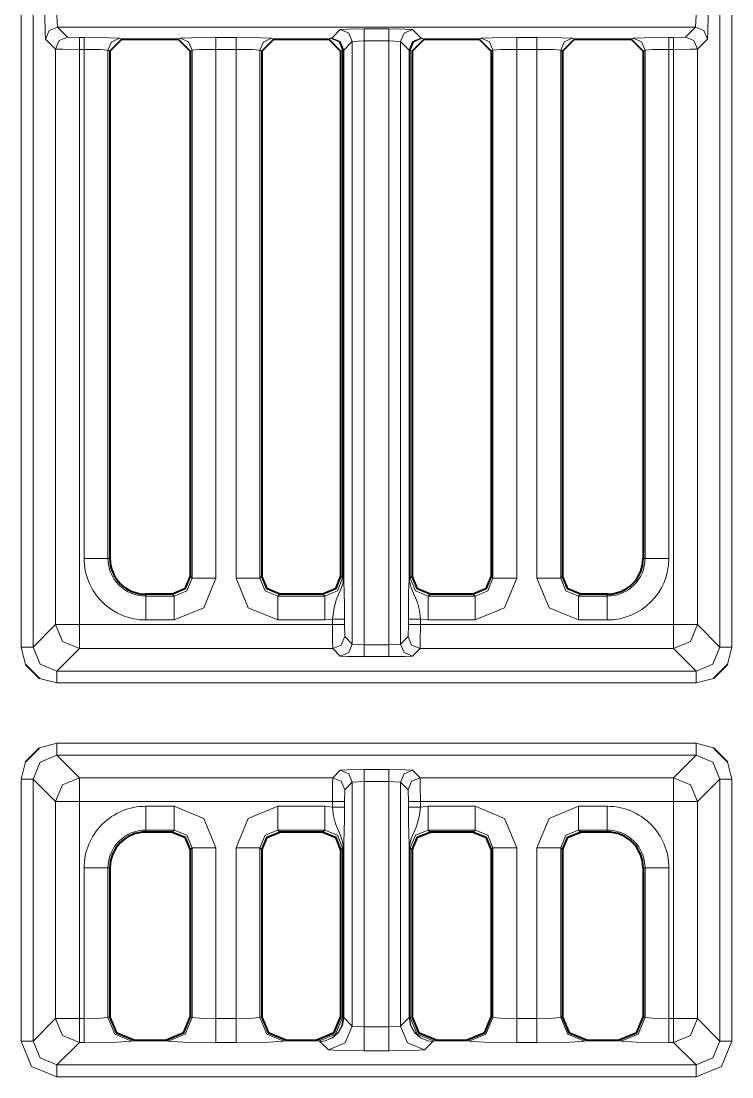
# Model space of a CAD drawing. Header units: millimetres. Extents: x 0 to 2941, y -405 to 1422.
# Drawn here: x 911.58 to 941.35, y 1128.45 to 1172.68 of the extents above; entities that cross this region are included whole.
import ezdxf

# ---------------------------------------------------------------- set-up
doc = ezdxf.new("R2010")
doc.units = ezdxf.units.MM
doc.layers.add('FINE', color=9, linetype='Continuous')
doc.layers.add('OUTLINE', color=7, linetype='Continuous')

msp = doc.modelspace()

# ---------------------------------------------------------------- linework, layer by layer
at = {"layer": 'FINE', "lineweight": 9}
for p, q in [((912.08, 1146.453), (912.08, 1201.178)), ((940.854, 1201.178), (940.854, 1146.453)), ((941.354, 1146.453), (941.354, 1201.033)), ((913.103, 1172.427), (913.078, 1172.928)), ((939.856, 1172.928), (939.83, 1172.427)), ((913.103, 1172.427), (939.83, 1172.427)), ((913.523, 1172.008), (913.103, 1172.427)), ((939.83, 1172.427), (939.41, 1172.008)), ((914.023, 1171.995), (913.523, 1172.008)), ((914.219, 1171.995), (914.023, 1171.995)), ((915.799, 1171.917), (915.717, 1171.958)), ((918.246, 1171.958), (918.164, 1171.917)), ((920.584, 1171.995), (919.743, 1171.995)), ((922.163, 1171.917), (922.082, 1171.958)), ((924.546, 1171.958), (924.464, 1171.917)), ((924.594, 1171.966), (924.546, 1171.958)), ((924.951, 1172.323), (924.594, 1171.966)), ((926.977, 1172.348), (925.951, 1172.348)), ((928.333, 1171.966), (927.976, 1172.323)), ((928.382, 1171.958), (928.333, 1171.966)), ((928.464, 1171.917), (928.382, 1171.958)), ((930.846, 1171.958), (930.764, 1171.917)), ((933.184, 1171.995), (932.344, 1171.995)), ((934.763, 1171.917), (934.681, 1171.958)), ((937.217, 1171.958), (937.135, 1171.917)), ((938.91, 1171.995), (938.715, 1171.995)), ((939.41, 1172.008), (938.91, 1171.995)), ((912.603, 1171.928), (913.023, 1171.508)), ((925.451, 1171.823), (925.951, 1171.849)), ((925.951, 1146.556), (925.951, 1171.849)), ((925.951, 1171.849), (926.977, 1171.849)), ((926.977, 1171.849), (926.977, 1146.556)), ((926.977, 1171.849), (927.476, 1171.823)), ((927.476, 1146.582), (927.476, 1171.823)), ((927.476, 1171.823), (927.833, 1171.466)), ((939.91, 1171.508), (940.33, 1171.928)), ((939.91, 1147.397), (939.91, 1171.508)), ((914.023, 1171.495), (914.219, 1171.495)), ((914.219, 1171.495), (914.219, 1150.172)), ((915.217, 1150.172), (915.217, 1171.458)), ((915.217, 1171.458), (915.299, 1171.417)), ((919.743, 1149.34), (919.743, 1171.495)), ((919.743, 1171.495), (920.584, 1171.495)), ((920.584, 1171.495), (920.584, 1149.34)), ((921.582, 1171.458), (921.664, 1171.417)), ((921.582, 1149.34), (921.582, 1171.458)), ((925.045, 1171.458), (925.077, 1171.466)), ((925.077, 1171.466), (925.077, 1149.34)), ((925.094, 1149.34), (925.094, 1171.466)), ((927.833, 1171.466), (927.833, 1149.34)), ((927.85, 1171.466), (927.882, 1171.458)), ((927.882, 1149.34), (927.882, 1171.458)), ((927.882, 1171.458), (927.964, 1171.417)), ((932.344, 1149.34), (932.344, 1171.495)), ((932.344, 1171.495), (933.184, 1171.495)), ((933.184, 1171.495), (933.184, 1149.34)), ((934.182, 1149.34), (934.182, 1171.458)), ((934.182, 1171.458), (934.264, 1171.417)), ((937.635, 1171.417), (937.716, 1171.458)), ((937.716, 1171.458), (937.716, 1150.172)), ((938.715, 1171.495), (938.91, 1171.495)), ((938.715, 1150.172), (938.715, 1171.495)), ((915.299, 1150.172), (915.217, 1150.172)), ((937.716, 1150.172), (937.635, 1150.172)), ((918.745, 1149.34), (918.664, 1149.421)), ((921.664, 1149.421), (921.582, 1149.34)), ((925.045, 1149.34), (924.964, 1149.421)), ((927.964, 1149.421), (927.882, 1149.34)), ((931.345, 1149.34), (931.264, 1149.421)), ((934.264, 1149.421), (934.182, 1149.34)), ((922.331, 1148.591), (922.413, 1148.673)), ((924.296, 1148.591), (922.331, 1148.591)), ((924.215, 1148.673), (924.296, 1148.591)), ((930.515, 1148.673), (930.596, 1148.591)), ((934.931, 1148.591), (935.013, 1148.673)), ((936.135, 1148.591), (934.931, 1148.591)), ((936.135, 1148.673), (936.135, 1148.591)), ((924.296, 1147.592), (924.623, 1147.623)), ((925.123, 1147.397), (925.123, 1147.623)), ((927.804, 1147.623), (927.804, 1147.397)), ((928.304, 1147.397), (928.304, 1147.623)), ((928.304, 1147.623), (928.631, 1147.592)), ((916.799, 1147.592), (917.996, 1147.592)), ((922.331, 1147.592), (924.296, 1147.592)), ((925.136, 1146.897), (925.123, 1147.397)), ((927.804, 1147.397), (927.792, 1146.897)), ((928.631, 1147.592), (930.596, 1147.592)), ((934.931, 1147.592), (936.135, 1147.592)), ((940.854, 1146.453), (939.91, 1147.397)), ((925.451, 1146.582), (925.136, 1146.897)), ((927.792, 1146.897), (927.476, 1146.582)), ((913.079, 1145.453), (914.023, 1146.397)), ((925.951, 1146.556), (925.451, 1146.582)), ((926.977, 1146.556), (925.951, 1146.556)), ((927.476, 1146.582), (926.977, 1146.556)), ((927.976, 1146.082), (928.291, 1146.397)), ((928.291, 1146.397), (938.91, 1146.397)), ((938.91, 1146.397), (939.854, 1145.453)), ((941.165, 1145.726), (941.354, 1146.453)), ((925.951, 1146.056), (926.977, 1146.056)), ((939.854, 1145.453), (913.079, 1145.453)), ((912.352, 1145.141), (913.079, 1144.954)), ((939.854, 1144.954), (940.581, 1145.141)), ((913.079, 1144.954), (939.854, 1144.954)), ((913.079, 1142.427), (912.352, 1142.239)), ((939.854, 1142.427), (913.079, 1142.427)), ((940.581, 1142.239), (939.854, 1142.427)), ((913.079, 1141.927), (939.854, 1141.927)), ((914.023, 1140.984), (913.079, 1141.927)), ((939.854, 1141.927), (938.91, 1140.984)), ((911.768, 1141.655), (911.58, 1140.928)), ((941.354, 1140.928), (941.165, 1141.655)), ((924.636, 1140.984), (914.023, 1140.984)), ((924.951, 1141.299), (924.636, 1140.984)), ((926.977, 1141.324), (925.951, 1141.324)), ((928.291, 1140.984), (927.976, 1141.299)), ((938.91, 1140.984), (928.291, 1140.984)), ((911.58, 1140.928), (911.58, 1129.953)), ((912.08, 1140.928), (913.023, 1139.984)), ((925.451, 1140.799), (925.951, 1140.825)), ((925.951, 1140.825), (926.977, 1140.825)), ((925.951, 1130.543), (925.951, 1140.825)), ((926.977, 1140.825), (926.977, 1130.543)), ((926.977, 1140.825), (927.476, 1140.799)), ((939.91, 1139.984), (940.854, 1140.928)), ((940.854, 1140.928), (940.854, 1129.953)), ((941.354, 1129.953), (941.354, 1140.928)), ((925.123, 1139.984), (925.136, 1140.484)), ((913.023, 1139.984), (913.023, 1130.897)), ((924.623, 1139.758), (924.296, 1139.788)), ((925.123, 1139.758), (925.123, 1139.984)), ((927.804, 1139.984), (927.804, 1139.758)), ((928.304, 1139.984), (938.91, 1139.984)), ((928.304, 1139.758), (928.304, 1139.984)), ((928.631, 1139.788), (928.304, 1139.758)), ((930.596, 1139.788), (928.631, 1139.788)), ((936.135, 1139.788), (934.931, 1139.788)), ((938.91, 1139.984), (938.91, 1130.897)), ((939.91, 1130.897), (939.91, 1139.984)), ((916.799, 1138.708), (916.799, 1138.79)), ((916.799, 1138.79), (917.996, 1138.79)), ((917.996, 1138.79), (917.915, 1138.708)), ((922.413, 1138.708), (922.331, 1138.79)), ((928.713, 1138.708), (928.631, 1138.79)), ((928.631, 1138.79), (930.596, 1138.79)), ((930.596, 1138.79), (930.515, 1138.708)), ((935.013, 1138.708), (934.931, 1138.79)), ((934.931, 1138.79), (936.135, 1138.79)), ((936.135, 1138.79), (936.135, 1138.708)), ((918.664, 1137.96), (918.745, 1138.041)), ((918.745, 1138.041), (918.745, 1130.946)), ((920.584, 1138.041), (920.584, 1130.897)), ((924.964, 1137.96), (925.045, 1138.041)), ((925.045, 1138.041), (925.045, 1130.946)), ((925.077, 1138.041), (925.077, 1130.939)), ((925.094, 1130.939), (925.094, 1138.041)), ((927.833, 1138.041), (927.833, 1130.939)), ((927.85, 1130.939), (927.85, 1138.041)), ((927.882, 1138.041), (927.964, 1137.96)), ((927.882, 1130.946), (927.882, 1138.041)), ((931.264, 1137.96), (931.345, 1138.041)), ((933.184, 1138.041), (933.184, 1130.897)), ((934.182, 1130.946), (934.182, 1138.041)), ((934.182, 1138.041), (934.264, 1137.96)), ((914.219, 1137.208), (914.219, 1130.897)), ((937.635, 1137.208), (937.716, 1137.208)), ((937.716, 1137.208), (937.716, 1130.946)), ((915.299, 1130.987), (915.217, 1130.946)), ((918.745, 1130.946), (918.664, 1130.987)), ((921.664, 1130.987), (921.582, 1130.946)), ((925.045, 1130.946), (924.964, 1130.987)), ((925.077, 1130.935), (925.045, 1130.946)), ((925.077, 1130.939), (925.077, 1130.935)), ((925.094, 1130.939), (925.094, 1130.932)), ((925.451, 1130.581), (925.094, 1130.939)), ((927.833, 1130.939), (927.833, 1130.932)), ((927.964, 1130.987), (927.882, 1130.946)), ((933.184, 1130.897), (932.344, 1130.897)), ((934.264, 1130.987), (934.182, 1130.946)), ((937.716, 1130.946), (937.635, 1130.987)), ((940.854, 1129.953), (939.91, 1130.897)), ((925.951, 1130.543), (925.451, 1130.581)), ((916.216, 1129.947), (916.299, 1129.988)), ((917.663, 1129.988), (917.746, 1129.947)), ((922.581, 1129.947), (922.664, 1129.988)), ((923.964, 1129.988), (924.046, 1129.947)), ((924.046, 1129.947), (924.095, 1129.937)), ((924.095, 1129.937), (924.451, 1129.582)), ((928.476, 1129.582), (928.832, 1129.937)), ((928.832, 1129.937), (928.881, 1129.947)), ((928.881, 1129.947), (928.964, 1129.988)), ((930.264, 1129.988), (930.346, 1129.947)), ((935.181, 1129.947), (935.264, 1129.988)), ((936.635, 1129.988), (936.717, 1129.947)), ((914.023, 1129.897), (914.219, 1129.897)), ((919.743, 1129.897), (920.584, 1129.897)), ((925.951, 1129.543), (926.977, 1129.543)), ((932.344, 1129.897), (933.184, 1129.897)), ((938.715, 1129.897), (938.91, 1129.897)), ((938.91, 1129.897), (939.854, 1128.953)), ((913.079, 1128.453), (939.854, 1128.453))]:
    msp.add_line(p, q, dxfattribs=at)
for points in [[(911.58, 1201.033), (911.58, 1146.453), (911.768, 1145.726)], [(912.578, 1172.928), (912.585, 1172.23), (912.603, 1171.928)], [(940.33, 1171.928), (940.348, 1172.23), (940.355, 1172.928)], [(913.103, 1172.427), (912.75, 1172.281), (912.603, 1171.928)], [(939.83, 1172.427), (940.183, 1172.281), (940.33, 1171.928)], [(913.523, 1172.008), (913.17, 1171.861), (913.023, 1171.508)], [(914.023, 1171.995), (914.023, 1171.844), (914.023, 1171.495)], [(914.219, 1171.995), (914.219, 1171.844), (914.219, 1171.495)], [(915.717, 1171.958), (915.251, 1171.984), (914.219, 1171.995)], [(915.717, 1171.958), (915.364, 1171.811), (915.217, 1171.458)], [(919.743, 1171.995), (918.711, 1171.984), (918.246, 1171.958)], [(918.745, 1171.458), (918.598, 1171.811), (918.246, 1171.958)], [(919.743, 1171.495), (919.743, 1171.844), (919.743, 1171.995)], [(920.584, 1171.995), (920.584, 1171.844), (920.584, 1171.495)], [(922.082, 1171.958), (921.616, 1171.984), (920.584, 1171.995)], [(922.082, 1171.958), (921.729, 1171.811), (921.582, 1171.458)], [(925.045, 1171.458), (924.898, 1171.811), (924.546, 1171.958)], [(925.077, 1171.466), (924.934, 1171.818), (924.594, 1171.966)], [(925.094, 1171.466), (924.947, 1171.819), (924.594, 1171.966)], [(925.951, 1172.348), (925.253, 1172.341), (924.951, 1172.323)], [(925.451, 1171.823), (925.304, 1172.177), (924.951, 1172.323)], [(925.951, 1171.849), (925.951, 1172.198), (925.951, 1172.348)], [(926.977, 1171.849), (926.977, 1172.198), (926.977, 1172.348)], [(927.976, 1172.323), (927.674, 1172.341), (926.977, 1172.348)], [(927.476, 1171.823), (927.623, 1172.177), (927.976, 1172.323)], [(927.833, 1171.466), (927.98, 1171.819), (928.333, 1171.966)], [(927.85, 1171.466), (927.993, 1171.818), (928.333, 1171.966)], [(927.882, 1171.458), (928.029, 1171.811), (928.382, 1171.958)], [(932.344, 1171.995), (931.311, 1171.984), (930.846, 1171.958)], [(931.345, 1171.458), (931.198, 1171.811), (930.846, 1171.958)], [(932.344, 1171.495), (932.344, 1171.844), (932.344, 1171.995)], [(933.184, 1171.495), (933.184, 1171.844), (933.184, 1171.995)], [(934.681, 1171.958), (934.216, 1171.984), (933.184, 1171.995)], [(934.681, 1171.958), (934.329, 1171.811), (934.182, 1171.458)], [(938.715, 1171.995), (937.682, 1171.984), (937.217, 1171.958)], [(937.217, 1171.958), (937.569, 1171.811), (937.716, 1171.458)], [(938.715, 1171.995), (938.715, 1171.844), (938.715, 1171.495)], [(938.91, 1171.995), (938.91, 1171.844), (938.91, 1171.495)], [(939.41, 1172.008), (939.763, 1171.861), (939.91, 1171.508)], [(913.023, 1171.508), (913.023, 1147.397), (912.08, 1146.453)], [(913.023, 1171.508), (913.325, 1171.499), (914.023, 1171.495)], [(925.094, 1171.466), (925.451, 1171.823), (925.451, 1146.582)], [(938.91, 1171.495), (939.608, 1171.499), (939.91, 1171.508)], [(924.623, 1147.623), (924.623, 1147.397), (914.023, 1147.397), (914.023, 1171.495)], [(914.219, 1171.495), (914.907, 1171.484), (915.217, 1171.458)], [(918.664, 1171.417), (918.745, 1171.458), (918.745, 1149.34)], [(918.745, 1171.458), (919.055, 1171.484), (919.743, 1171.495)], [(920.584, 1171.495), (921.272, 1171.484), (921.582, 1171.458)], [(924.964, 1171.417), (925.045, 1171.458), (925.045, 1149.34)], [(925.077, 1171.466), (925.089, 1171.466), (925.094, 1171.466)], [(927.833, 1171.466), (927.838, 1171.466), (927.85, 1171.466)], [(928.304, 1147.623), (928.261, 1147.987), (928.183, 1148.33), (927.958, 1148.848), (927.907, 1148.985), (927.878, 1149.091), (927.855, 1149.237), (927.851, 1149.307), (927.85, 1149.34), (927.85, 1171.466)], [(938.91, 1171.495), (938.91, 1147.397), (928.304, 1147.397)], [(931.264, 1171.417), (931.345, 1171.458), (931.345, 1149.34)], [(931.345, 1171.458), (931.655, 1171.484), (932.344, 1171.495)], [(933.184, 1171.495), (933.872, 1171.484), (934.182, 1171.458)], [(937.716, 1171.458), (938.026, 1171.484), (938.715, 1171.495)], [(914.219, 1150.172), (914.907, 1150.172), (915.217, 1150.172)], [(937.716, 1150.172), (938.026, 1150.172), (938.715, 1150.172)], [(918.745, 1149.34), (918.527, 1148.809), (917.996, 1148.591)], [(917.996, 1147.592), (919.232, 1148.104), (919.743, 1149.34)], [(918.745, 1149.34), (919.055, 1149.34), (919.743, 1149.34)], [(921.582, 1149.34), (921.272, 1149.34), (920.584, 1149.34)], [(920.584, 1149.34), (921.095, 1148.104), (922.331, 1147.592)], [(922.331, 1148.591), (921.8, 1148.809), (921.582, 1149.34)], [(925.077, 1149.34), (925.056, 1149.34), (925.045, 1149.34), (924.827, 1148.809), (924.296, 1148.591)], [(925.077, 1149.34), (925.075, 1149.27), (925.066, 1149.183), (925.006, 1148.943), (924.784, 1148.443), (924.673, 1148.03), (924.623, 1147.623)], [(925.077, 1149.34), (925.089, 1149.34), (925.094, 1149.34)], [(925.123, 1147.623), (925.12, 1148.215), (925.11, 1148.763), (925.097, 1149.171), (925.094, 1149.279), (925.094, 1149.313), (925.094, 1149.34)], [(927.833, 1149.34), (927.833, 1149.328), (927.833, 1149.3), (927.832, 1149.241), (927.83, 1149.192), (927.828, 1149.118), (927.813, 1148.624), (927.807, 1148.153), (927.804, 1147.623)], [(927.85, 1149.34), (927.838, 1149.34), (927.833, 1149.34)], [(927.882, 1149.34), (927.871, 1149.34), (927.85, 1149.34)], [(928.631, 1148.591), (928.1, 1148.809), (927.882, 1149.34)], [(931.345, 1149.34), (931.127, 1148.809), (930.596, 1148.591)], [(930.596, 1147.592), (931.832, 1148.104), (932.344, 1149.34)], [(932.344, 1149.34), (931.655, 1149.34), (931.345, 1149.34)], [(933.184, 1149.34), (933.872, 1149.34), (934.182, 1149.34)], [(933.184, 1149.34), (933.695, 1148.104), (934.931, 1147.592)], [(934.931, 1148.591), (934.4, 1148.809), (934.182, 1149.34)], [(917.915, 1148.673), (917.996, 1148.591), (916.799, 1148.591), (916.799, 1148.673)], [(916.799, 1147.592), (916.799, 1148.281), (916.799, 1148.591)], [(917.996, 1148.591), (917.996, 1148.281), (917.996, 1147.592)], [(922.331, 1147.592), (922.331, 1148.281), (922.331, 1148.591)], [(924.296, 1147.592), (924.296, 1148.281), (924.296, 1148.591)], [(930.596, 1148.591), (928.631, 1148.591), (928.713, 1148.673)], [(928.631, 1147.592), (928.631, 1148.281), (928.631, 1148.591)], [(930.596, 1147.592), (930.596, 1148.281), (930.596, 1148.591)], [(934.931, 1148.591), (934.931, 1148.281), (934.931, 1147.592)], [(936.135, 1148.591), (936.135, 1148.281), (936.135, 1147.592)], [(924.623, 1147.623), (924.972, 1147.623), (925.123, 1147.623)], [(928.304, 1147.623), (927.955, 1147.623), (927.804, 1147.623)], [(914.023, 1147.397), (913.325, 1147.397), (913.023, 1147.397)], [(913.023, 1147.397), (913.316, 1146.69), (914.023, 1146.397)], [(914.023, 1147.397), (914.023, 1146.699), (914.023, 1146.397)], [(924.623, 1147.397), (924.972, 1147.397), (925.123, 1147.397)], [(924.623, 1147.397), (924.627, 1146.699), (924.636, 1146.397)], [(928.304, 1147.397), (927.955, 1147.397), (927.804, 1147.397)], [(928.291, 1146.397), (928.3, 1146.699), (928.304, 1147.397)], [(939.91, 1147.397), (939.608, 1147.397), (938.91, 1147.397)], [(938.91, 1147.397), (938.91, 1146.699), (938.91, 1146.397)], [(938.91, 1146.397), (939.617, 1146.69), (939.91, 1147.397)], [(924.636, 1146.397), (924.989, 1146.544), (925.136, 1146.897)], [(928.291, 1146.397), (927.938, 1146.544), (927.792, 1146.897)], [(911.58, 1146.453), (911.929, 1146.453), (912.08, 1146.453)], [(913.079, 1145.453), (912.372, 1145.746), (912.08, 1146.453)], [(914.023, 1146.397), (924.636, 1146.397), (924.951, 1146.082)], [(924.951, 1146.082), (925.304, 1146.228), (925.451, 1146.582)], [(925.951, 1146.056), (925.951, 1146.207), (925.951, 1146.556)], [(926.977, 1146.056), (926.977, 1146.207), (926.977, 1146.556)], [(927.976, 1146.082), (927.623, 1146.228), (927.476, 1146.582)], [(940.854, 1146.453), (940.561, 1145.746), (939.854, 1145.453)], [(940.854, 1146.453), (941.005, 1146.453), (941.354, 1146.453)], [(924.951, 1146.082), (925.253, 1146.064), (925.951, 1146.056)], [(926.977, 1146.056), (927.674, 1146.064), (927.976, 1146.082)], [(913.079, 1144.954), (913.079, 1145.303), (913.079, 1145.453)], [(939.854, 1144.954), (939.854, 1145.303), (939.854, 1145.453)], [(913.079, 1142.427), (913.079, 1142.078), (913.079, 1141.927)], [(939.854, 1142.427), (939.854, 1142.078), (939.854, 1141.927)], [(912.08, 1140.928), (912.372, 1141.635), (913.079, 1141.927)], [(939.854, 1141.927), (940.561, 1141.635), (940.854, 1140.928)], [(914.023, 1140.984), (913.316, 1140.691), (913.023, 1139.984)], [(914.023, 1140.984), (914.023, 1140.682), (914.023, 1139.984)], [(924.636, 1140.984), (924.627, 1140.682), (924.623, 1139.984)], [(924.636, 1140.984), (924.989, 1140.837), (925.136, 1140.484)], [(925.951, 1141.324), (925.253, 1141.317), (924.951, 1141.299)], [(924.951, 1141.299), (925.304, 1141.152), (925.451, 1140.799)], [(925.951, 1141.324), (925.951, 1141.174), (925.951, 1140.825)], [(926.977, 1141.324), (926.977, 1141.174), (926.977, 1140.825)], [(927.976, 1141.299), (927.674, 1141.317), (926.977, 1141.324)], [(927.476, 1140.799), (927.623, 1141.152), (927.976, 1141.299)], [(927.792, 1140.484), (927.938, 1140.837), (928.291, 1140.984)], [(928.304, 1139.984), (928.3, 1140.682), (928.291, 1140.984)], [(938.91, 1140.984), (938.91, 1140.682), (938.91, 1139.984)], [(939.91, 1139.984), (939.617, 1140.691), (938.91, 1140.984)], [(912.08, 1140.928), (911.929, 1140.928), (911.58, 1140.928)], [(913.023, 1130.897), (912.08, 1129.953), (912.08, 1140.928)], [(925.136, 1140.484), (925.451, 1140.799), (925.451, 1130.581)], [(927.476, 1140.799), (927.792, 1140.484), (927.804, 1139.984)], [(927.833, 1130.939), (927.476, 1130.581), (927.476, 1140.799)], [(941.354, 1140.928), (941.005, 1140.928), (940.854, 1140.928)], [(914.023, 1139.984), (913.325, 1139.984), (913.023, 1139.984)], [(914.023, 1139.984), (924.623, 1139.984), (924.623, 1139.758)], [(914.219, 1130.897), (914.023, 1130.897), (914.023, 1139.984)], [(916.799, 1139.788), (916.799, 1139.1), (916.799, 1138.79)], [(919.743, 1138.041), (919.232, 1139.277), (917.996, 1139.788), (916.799, 1139.788)], [(917.996, 1138.79), (917.996, 1139.1), (917.996, 1139.788)], [(924.296, 1139.788), (922.331, 1139.788), (921.095, 1139.277), (920.584, 1138.041)], [(922.331, 1138.79), (922.331, 1139.1), (922.331, 1139.788)], [(924.296, 1138.79), (924.296, 1139.1), (924.296, 1139.788)], [(924.623, 1139.984), (924.972, 1139.984), (925.123, 1139.984)], [(924.623, 1139.758), (924.972, 1139.758), (925.123, 1139.758)], [(924.623, 1139.758), (924.666, 1139.394), (924.744, 1139.051), (924.969, 1138.533), (925.02, 1138.396), (925.049, 1138.289), (925.072, 1138.144), (925.076, 1138.074), (925.077, 1138.041)], [(925.094, 1138.041), (925.094, 1138.054), (925.094, 1138.081), (925.095, 1138.14), (925.097, 1138.189), (925.099, 1138.263), (925.114, 1138.757), (925.12, 1139.227), (925.123, 1139.758)], [(927.804, 1139.984), (927.955, 1139.984), (928.304, 1139.984)], [(927.804, 1139.758), (927.955, 1139.758), (928.304, 1139.758)], [(927.804, 1139.758), (927.807, 1139.166), (927.817, 1138.618), (927.83, 1138.21), (927.833, 1138.102), (927.833, 1138.068), (927.833, 1138.041)], [(927.85, 1138.041), (927.852, 1138.111), (927.861, 1138.198), (927.921, 1138.437), (928.143, 1138.937), (928.254, 1139.351), (928.304, 1139.758)], [(928.631, 1138.79), (928.631, 1139.1), (928.631, 1139.788)], [(930.596, 1138.79), (930.596, 1139.1), (930.596, 1139.788)], [(932.344, 1130.897), (932.344, 1138.041), (931.832, 1139.277), (930.596, 1139.788)], [(934.931, 1139.788), (933.695, 1139.277), (933.184, 1138.041)], [(934.931, 1139.788), (934.931, 1139.1), (934.931, 1138.79)], [(936.135, 1139.788), (936.135, 1139.1), (936.135, 1138.79)], [(939.91, 1139.984), (939.608, 1139.984), (938.91, 1139.984)], [(917.996, 1138.79), (918.527, 1138.572), (918.745, 1138.041)], [(921.582, 1138.041), (921.8, 1138.572), (922.331, 1138.79)], [(922.331, 1138.79), (924.296, 1138.79), (924.215, 1138.708)], [(924.296, 1138.79), (924.827, 1138.572), (925.045, 1138.041)], [(927.882, 1138.041), (928.1, 1138.572), (928.631, 1138.79)], [(930.596, 1138.79), (931.127, 1138.572), (931.345, 1138.041)], [(934.182, 1138.041), (934.4, 1138.572), (934.931, 1138.79)], [(918.745, 1138.041), (919.055, 1138.041), (919.743, 1138.041)], [(920.584, 1130.897), (919.743, 1130.897), (919.743, 1138.041)], [(921.582, 1138.041), (921.272, 1138.041), (920.584, 1138.041)], [(921.582, 1130.946), (921.582, 1138.041), (921.664, 1137.96)], [(925.077, 1138.041), (925.056, 1138.041), (925.045, 1138.041)], [(925.077, 1138.041), (925.089, 1138.041), (925.094, 1138.041)], [(927.833, 1138.041), (927.838, 1138.041), (927.85, 1138.041)], [(927.882, 1138.041), (927.871, 1138.041), (927.85, 1138.041)], [(931.345, 1138.041), (931.345, 1130.946), (931.264, 1130.987)], [(932.344, 1138.041), (931.655, 1138.041), (931.345, 1138.041)], [(933.184, 1138.041), (933.872, 1138.041), (934.182, 1138.041)], [(914.219, 1137.208), (914.907, 1137.208), (915.217, 1137.208)], [(915.217, 1130.946), (915.217, 1137.208), (915.299, 1137.208)], [(937.716, 1137.208), (938.026, 1137.208), (938.715, 1137.208)], [(913.023, 1130.897), (913.316, 1130.19), (914.023, 1129.897)], [(914.023, 1130.897), (913.325, 1130.897), (913.023, 1130.897)], [(914.023, 1130.897), (914.023, 1130.199), (914.023, 1129.897)], [(915.217, 1130.946), (914.907, 1130.911), (914.219, 1130.897)], [(914.219, 1130.897), (914.219, 1130.199), (914.219, 1129.897)], [(915.217, 1130.946), (915.51, 1130.24), (916.216, 1129.947)], [(918.745, 1130.946), (918.452, 1130.24), (917.746, 1129.947)], [(919.743, 1130.897), (919.055, 1130.911), (918.745, 1130.946)], [(919.743, 1130.897), (919.743, 1130.199), (919.743, 1129.897)], [(921.582, 1130.946), (921.272, 1130.911), (920.584, 1130.897)], [(920.584, 1130.897), (920.584, 1130.199), (920.584, 1129.897)], [(921.582, 1130.946), (921.875, 1130.24), (922.581, 1129.947)], [(925.045, 1130.946), (924.752, 1130.24), (924.046, 1129.947)], [(925.077, 1130.935), (925.089, 1130.934), (925.094, 1130.932), (925.036, 1130.603), (924.873, 1130.312), (924.624, 1130.09), (924.313, 1129.962), (924.119, 1129.938), (924.095, 1129.937)], [(925.077, 1130.935), (925.02, 1130.606), (924.861, 1130.314), (924.616, 1130.091), (924.311, 1129.963), (924.119, 1129.938), (924.095, 1129.937)], [(925.094, 1130.939), (925.089, 1130.939), (925.077, 1130.939)], [(927.85, 1130.939), (927.838, 1130.939), (927.833, 1130.939)], [(927.85, 1130.935), (927.838, 1130.934), (927.833, 1130.932), (927.891, 1130.603), (928.054, 1130.312), (928.304, 1130.09), (928.614, 1129.962), (928.808, 1129.938), (928.832, 1129.937)], [(927.882, 1130.946), (927.85, 1130.935), (927.85, 1130.939)], [(927.85, 1130.935), (927.907, 1130.606), (928.066, 1130.314), (928.311, 1130.091), (928.617, 1129.963), (928.808, 1129.938), (928.832, 1129.937)], [(927.882, 1130.946), (928.175, 1130.24), (928.881, 1129.947)], [(931.345, 1130.946), (931.052, 1130.24), (930.346, 1129.947)], [(932.344, 1130.897), (931.655, 1130.911), (931.345, 1130.946)], [(932.344, 1130.897), (932.344, 1130.199), (932.344, 1129.897)], [(934.182, 1130.946), (933.872, 1130.911), (933.184, 1130.897)], [(933.184, 1130.897), (933.184, 1130.199), (933.184, 1129.897)], [(934.182, 1130.946), (934.475, 1130.24), (935.181, 1129.947)], [(936.717, 1129.947), (937.423, 1130.24), (937.716, 1130.946)], [(938.715, 1130.897), (938.026, 1130.911), (937.716, 1130.946)], [(938.715, 1129.897), (938.715, 1130.199), (938.715, 1130.897)], [(938.91, 1129.897), (938.91, 1130.199), (938.91, 1130.897)], [(938.91, 1129.897), (939.617, 1130.19), (939.91, 1130.897)], [(939.91, 1130.897), (939.608, 1130.897), (938.91, 1130.897)], [(925.451, 1130.581), (925.158, 1129.875), (924.451, 1129.582)], [(927.476, 1130.581), (926.977, 1130.543), (925.951, 1130.543)], [(925.951, 1130.543), (925.951, 1129.845), (925.951, 1129.543)], [(926.977, 1130.543), (926.977, 1129.845), (926.977, 1129.543)], [(927.476, 1130.581), (927.769, 1129.875), (928.476, 1129.582)], [(912.08, 1129.953), (911.929, 1129.953), (911.58, 1129.953)], [(911.58, 1129.953), (912.019, 1128.893), (913.079, 1128.453)], [(912.08, 1129.953), (912.372, 1129.246), (913.079, 1128.953)], [(914.219, 1129.897), (915.595, 1129.911), (916.216, 1129.947)], [(917.746, 1129.947), (918.367, 1129.911), (919.743, 1129.897)], [(920.584, 1129.897), (921.96, 1129.911), (922.581, 1129.947)], [(930.346, 1129.947), (930.967, 1129.911), (932.344, 1129.897)], [(933.184, 1129.897), (934.56, 1129.911), (935.181, 1129.947)], [(936.717, 1129.947), (937.338, 1129.911), (938.715, 1129.897)], [(939.854, 1128.953), (940.561, 1129.246), (940.854, 1129.953)], [(939.854, 1128.453), (940.914, 1128.893), (941.354, 1129.953)], [(941.354, 1129.953), (941.005, 1129.953), (940.854, 1129.953)], [(939.854, 1128.953), (913.079, 1128.953), (914.023, 1129.897)], [(924.451, 1129.582), (924.904, 1129.554), (925.951, 1129.543)], [(926.977, 1129.543), (928.023, 1129.554), (928.476, 1129.582)], [(913.079, 1128.453), (913.079, 1128.802), (913.079, 1128.953)], [(939.854, 1128.953), (939.854, 1128.802), (939.854, 1128.453)]]:
    msp.add_lwpolyline(points, dxfattribs=at)
for points in [[(914.219, 1150.172, 0.414223), (916.799, 1147.592)], [(915.217, 1150.172, 0.414214), (916.799, 1148.591)], [(936.135, 1148.591, 0.414198), (937.716, 1150.172)], [(936.135, 1147.592, 0.414194), (938.715, 1150.172)], [(916.799, 1139.788, 0.414223), (914.219, 1137.208)], [(938.91, 1130.897), (938.715, 1130.897), (938.715, 1137.208, 0.414214), (936.135, 1139.788)], [(916.799, 1138.79, 0.414214), (915.217, 1137.208)], [(937.716, 1137.208, 0.41423), (936.135, 1138.79)]]:
    msp.add_lwpolyline(points, format="xyb", dxfattribs=at)
at = {"layer": 'OUTLINE', "lineweight": 40}
for p, q in [((915.299, 1171.417), (915.799, 1171.917)), ((915.799, 1171.917), (918.164, 1171.917)), ((918.164, 1171.917), (918.664, 1171.417)), ((921.664, 1171.417), (922.163, 1171.917)), ((922.163, 1171.917), (924.464, 1171.917)), ((924.464, 1171.917), (924.964, 1171.417)), ((927.964, 1171.417), (928.464, 1171.917)), ((928.464, 1171.917), (930.764, 1171.917)), ((930.764, 1171.917), (931.264, 1171.417)), ((934.264, 1171.417), (934.763, 1171.917)), ((915.299, 1171.417), (915.299, 1150.172)), ((918.664, 1171.417), (918.664, 1149.421)), ((921.664, 1171.417), (921.664, 1149.421)), ((927.964, 1171.417), (927.964, 1149.421)), ((934.264, 1171.417), (934.264, 1149.421)), ((937.635, 1171.417), (937.635, 1150.172)), ((917.915, 1148.673), (916.799, 1148.673)), ((936.135, 1148.673), (935.013, 1148.673)), ((911.768, 1145.726), (912.352, 1145.141)), ((941.165, 1145.726), (940.581, 1145.141)), ((911.768, 1141.655), (912.352, 1142.239)), ((940.581, 1142.239), (941.165, 1141.655)), ((924.215, 1138.708), (922.413, 1138.708)), ((930.515, 1138.708), (928.713, 1138.708)), ((936.135, 1138.708), (935.013, 1138.708)), ((918.664, 1137.96), (918.664, 1130.987)), ((921.664, 1137.96), (921.664, 1130.987)), ((924.964, 1137.96), (924.964, 1130.987)), ((927.964, 1137.96), (927.964, 1130.987)), ((931.264, 1137.96), (931.264, 1130.987)), ((934.264, 1137.96), (934.264, 1130.987)), ((915.299, 1137.208), (915.299, 1130.987)), ((937.635, 1137.208), (937.635, 1130.987)), ((916.299, 1129.988), (917.663, 1129.988)), ((922.664, 1129.988), (923.964, 1129.988)), ((928.964, 1129.988), (930.264, 1129.988)), ((935.264, 1129.988), (936.635, 1129.988))]:
    msp.add_line(p, q, dxfattribs=at)
for points in [[(934.763, 1171.917), (937.135, 1171.917), (937.635, 1171.417)], [(924.964, 1171.417), (924.964, 1149.421), (924.744, 1148.892), (924.215, 1148.673)], [(931.264, 1171.417), (931.264, 1149.421), (931.044, 1148.892), (930.515, 1148.673)], [(918.664, 1149.421), (918.444, 1148.892), (917.915, 1148.673)], [(924.215, 1148.673), (922.413, 1148.673), (921.883, 1148.892), (921.664, 1149.421)], [(930.515, 1148.673), (928.713, 1148.673), (928.183, 1148.892), (927.964, 1149.421)], [(935.013, 1148.673), (934.483, 1148.892), (934.264, 1149.421)], [(917.915, 1138.708), (918.444, 1138.489), (918.664, 1137.96)], [(921.664, 1137.96), (921.883, 1138.489), (922.413, 1138.708)], [(924.215, 1138.708), (924.744, 1138.489), (924.964, 1137.96)], [(927.964, 1137.96), (928.183, 1138.489), (928.713, 1138.708)], [(930.515, 1138.708), (931.044, 1138.489), (931.264, 1137.96)], [(934.264, 1137.96), (934.483, 1138.489), (935.013, 1138.708)], [(916.299, 1129.988), (915.591, 1130.28), (915.299, 1130.987)], [(918.664, 1130.987), (918.371, 1130.28), (917.663, 1129.988)], [(922.664, 1129.988), (921.956, 1130.28), (921.664, 1130.987)], [(924.964, 1130.987), (924.671, 1130.28), (923.964, 1129.988)], [(928.964, 1129.988), (928.256, 1130.28), (927.964, 1130.987)], [(931.264, 1130.987), (930.971, 1130.28), (930.264, 1129.988)], [(935.264, 1129.988), (934.556, 1130.28), (934.264, 1130.987)], [(937.635, 1130.987), (937.342, 1130.28), (936.635, 1129.988)]]:
    msp.add_lwpolyline(points, dxfattribs=at)
for points in [[(915.299, 1150.172, 0.414197), (916.799, 1148.672)], [(936.135, 1148.672, 0.414214), (937.635, 1150.172)], [(917.915, 1138.708), (916.799, 1138.708, 0.41423), (915.299, 1137.208)], [(937.635, 1137.208, 0.414214), (936.135, 1138.708)]]:
    msp.add_lwpolyline(points, format="xyb", dxfattribs=at)

doc.saveas('drawing.dxf')
